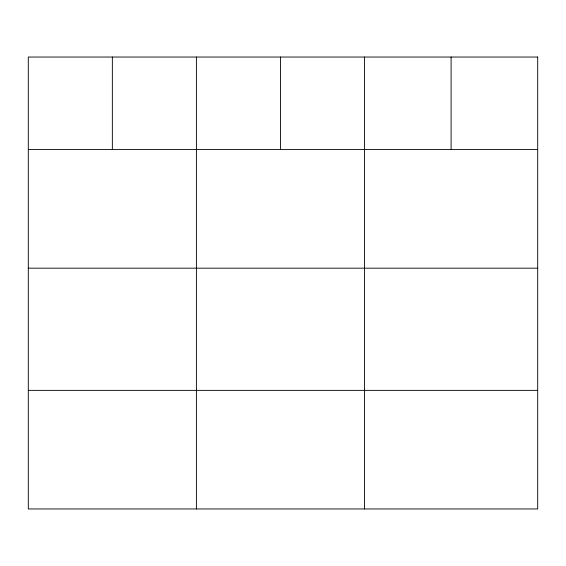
<?xml version="1.0" encoding="UTF-8"?>
<svg xmlns="http://www.w3.org/2000/svg" width="566" height="566" viewBox="0 0 566 566"><rect width="100%" height="100%" fill="white"/><g stroke="black" fill="none" stroke-linecap="round" stroke-linejoin="round"><path stroke-width="0.85" d="M28.3 149.58L537.7 149.58M28.3 268.178L537.7 268.178M28.3 390.363L537.7 390.363M451.102 57.039L451.102 149.58M364.504 57.039L364.504 508.961M280.453 57.039L280.453 149.58M196.402 57.039L196.402 508.961M112.351 57.039L112.351 149.58M537.7 57.039L28.3 57.039L28.3 508.961L537.7 508.961L537.7 57.039"/></g></svg>
